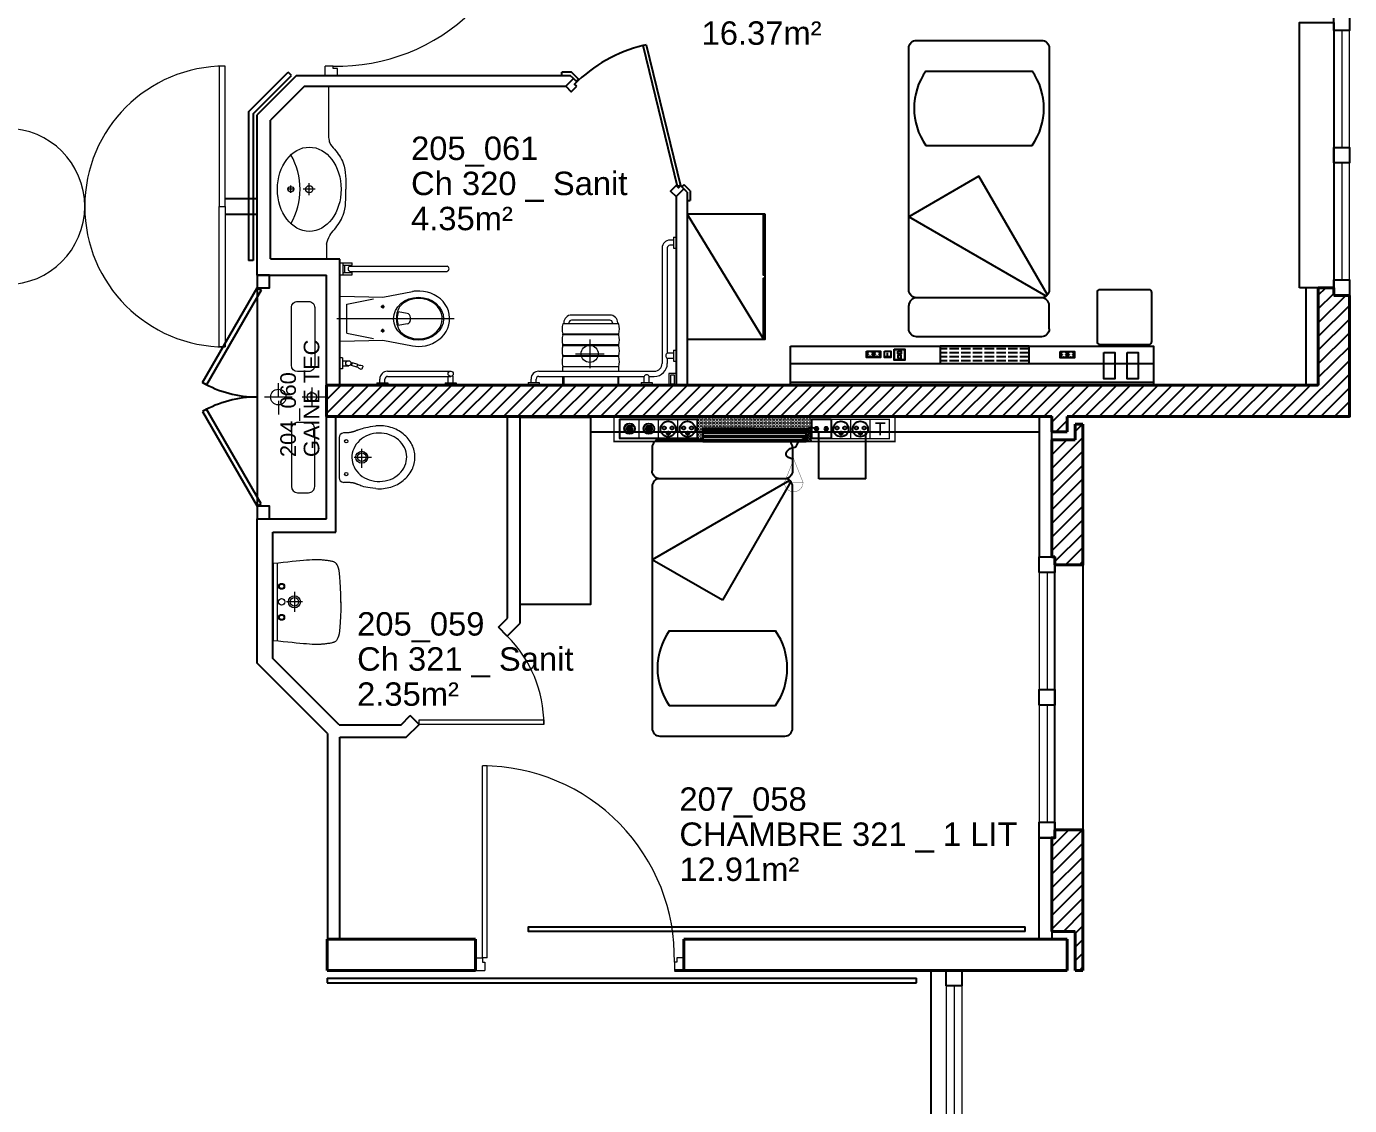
# Model space of a CAD drawing. Header units: metres. Extents: x 143.8 to 210.8, y 45.3 to 115.9.
# Drawn here: x 202.37 to 210.85, y 55.4 to 62.32 of the extents above; entities that cross this region are included whole.
import ezdxf

# ---------------------------------------------------------------- set-up
doc = ezdxf.new("R2010")
doc.units = ezdxf.units.M
doc.header["$LTSCALE"] = 0.6
doc.header["$MEASUREMENT"] = 0
doc.linetypes.add('CONTINU', pattern=[0])
doc.linetypes.add('HIDDEN2', pattern=[0.1875, 0.125, -0.0625])
doc.layers.get('0').update_dxf_attribs({"linetype": 'CONTINUOUS'})
for name, color, linetype in [('009 main courant', 181, 'CONTINUOUS'), ('010 Equipement CH', 7, 'CONTINUOUS'), ('400 Lits', 150, 'CONTINUOUS'), ('A_AGENC', 204, 'CONTINUOUS'), ('A_EQMP', 142, 'CONTINUOUS'), ('A_Etiqu_Gaine', 8, 'CONTINUOUS'), ('A_Etiqu_Gaine_code', 8, 'CONTINUOUS'), ('A_Etiqu_Local', 8, 'CONTINUOUS'), ('A_HACH_STRUC', 7, 'CONTINUOUS'), ('A_MUR_CLOIS', 8, 'CONTINU'), ('A_MURS_ALÈG', 7, 'CONTINU'), ('A_MURS_CLOI', 7, 'CONTINUOUS')]:
    doc.layers.add(name, color=color, linetype=linetype)
for name, color, linetype, lineweight in [('A_CHASS', 4, 'CONTINU', 0), ('A_MURS_STRU', 7, 'CONTINU', 40), ('A_PORT', 8, 'CONTINUOUS', 0), ('A_PORTE', 8, 'CONTINU', 0), ('A_SANI', 5, 'CONTINU', 0)]:
    doc.layers.add(name, color=color, linetype=linetype, lineweight=lineweight)
doc.styles.add('Attribut', font='arial.ttf')
pattern_1 = [(0, (-148.712983, -85.579135), (0.0046875, 0.009375), [0, -0.009375])]

# ---------------------------------------------------------------- blocks, each defined once
blk = doc.blocks.new('TIRETTE-LIT')
at = {"layer": 'A_EQMP'}
h = blk.add_hatch(color=256, dxfattribs=at)
h.paths.add_polyline_path([(9, 3.8, 1), (6, 3.8, 1)])
h.paths.add_polyline_path([(6, -3.7, 1), (9, -3.7, 1)])
for p, q in [((0, 7.5), (0, -7.5)), ((15, 7.5), (0, 7.5)), ((15, -7.5), (15, 7.5)), ((0, -7.5), (15, -7.5))]:
    blk.add_line(p, q, dxfattribs=at)
at = {"layer": 'A_EQMP', "const_width": 0.24}
for points in [[(31, 21.4), (49, 28.6)], [(31, 21.4), (49, 14.2)], [(49, 28.6), (49, 14.2)]]:
    blk.add_lwpolyline(points, dxfattribs=at)
for points in [[(49, 14.2, 1), (49, 28.6, 1)], [(49, 27.4, 1.477033), (49, 27.4)]]:
    blk.add_lwpolyline(points, format="xyb", dxfattribs=at)
at = {"layer": 'A_EQMP'}
for centre in [(7.5, 3.8), (7.5, -3.7)]:
    blk.add_circle(centre, 1.45, dxfattribs=at)
blk.add_spline([(31.1, 21.5), (27.5, 27.4), (22.7, 24.2), (21.1, 19.6), (16.8, 17.3), (12.7, 10.4), (6.8, 9.9), (7.2, 3.9)], degree=3, dxfattribs=at)
blk = doc.blocks.new('A$C01C47C35')
at = {"layer": 'A_EQMP', "linetype": 'HIDDEN2'}
for points in [[(0.1237, 0.4052, 1), (0.0853, 0.4052, 1)], [(0.2478, 0.4052, 1), (0.2095, 0.4052, 1)], [(0.3424, 0.3767, 1), (0.3629, 0.3767, 1)], [(0.4665, 0.3767, 1), (0.487, 0.3767, 1)], [(1.4493, 0.3767, 1), (1.4697, 0.3767, 1)], [(1.5734, 0.3767, 1), (1.5939, 0.3767, 1)]]:
    blk.add_hatch(color=256, dxfattribs=at).paths.add_polyline_path(points)
at = {"layer": 'A_EQMP', "linetype": 'Continuous'}
h = blk.add_hatch(dxfattribs=at)
h.set_pattern_fill('DOTS', color=256, scale=0.15, style=0)
h.set_pattern_definition(pattern_1)
edge = h.paths.add_edge_path()
edge.add_line((1.2716, 0.4664), (1.2726, 0.4664))
edge.add_line((1.2726, 0.4664), (1.2726, 0.4839))
edge.add_line((1.2726, 0.4839), (0.5387, 0.4839))
edge.add_line((0.5387, 0.4839), (0.5387, 0.3239))
edge.add_line((0.5387, 0.3239), (0.574, 0.3239))
edge.add_line((0.574, 0.3239), (0.574, 0.4066))
edge.add_line((0.574, 0.4066), (0.905, 0.4066))
edge.add_line((0.905, 0.4066), (1.236, 0.4066))
edge.add_line((1.236, 0.4066), (1.236, 0.3499))
edge.add_spline(control_points=[(1.236, 0.3499), (1.2411, 0.3527), (1.2564, 0.3661), (1.2412, 0.4135), (1.2624, 0.4158), (1.2716, 0.4145)], knot_values=[28.337457, 28.337457, 28.337457, 28.337457, 30.502349, 36.382785, 39.476515, 39.476515, 39.476515, 39.476515], degree=3, periodic=0)
edge.add_line((1.2716, 0.4145), (1.2716, 0.4664))
at = {"layer": 'A_EQMP'}
h = blk.add_hatch(dxfattribs=at)
h.set_pattern_fill('PLASTI', color=1, scale=0.16551, style=0)
h.set_pattern_definition([(360, (-8.3594, 6.80946), (1e-17, 0.04137741), []), (360, (-8.3594, 6.81463), (1e-17, 0.04137741), []), (360, (-8.3594, 6.819804), (1e-17, 0.04137741), []), (360, (-8.3594, 6.83532), (1e-17, 0.04137741), [])])
h.paths.add_polyline_path([(1.236, 0.3239), (1.236, 0.4066), (0.905, 0.4066), (0.574, 0.4066), (0.574, 0.3239)])
at = {"layer": 'A_EQMP', "linetype": 'Continuous'}
h = blk.add_hatch(dxfattribs=at)
h.set_pattern_fill('DOTS', color=256, scale=0.15, style=0)
h.set_pattern_definition(pattern_1)
edge = h.paths.add_edge_path()
edge.add_spline(control_points=[(1.2716, 0.4145), (1.2624, 0.4158), (1.2412, 0.4135), (1.2564, 0.3661), (1.2411, 0.3527), (1.236, 0.3499)], knot_values=[28.337457, 28.337457, 28.337457, 28.337457, 31.431187, 37.311623, 39.476515, 39.476515, 39.476515, 39.476515], degree=3, periodic=0)
edge.add_line((1.236, 0.3499), (1.236, 0.3239))
edge.add_line((1.236, 0.3239), (1.2739, 0.3239))
edge.add_line((1.2739, 0.3239), (1.2739, 0.3423))
edge.add_line((1.2739, 0.3423), (1.2722, 0.3423))
edge.add_line((1.2722, 0.3423), (1.2722, 0.3423))
edge.add_line((1.2722, 0.3423), (1.2716, 0.3423))
edge.add_line((1.2716, 0.3423), (1.2716, 0.4145))
at = {"layer": 'A_EQMP'}
for p, q in [((0.574, 0.4066), (0.574, 0.3239)), ((0.905, 0.4066), (0.574, 0.4066)), ((0.905, 0.4066), (1.236, 0.4066)), ((1.236, 0.3239), (1.236, 0.4066)), ((0.574, 0.3239), (1.236, 0.3239))]:
    blk.add_line(p, q, dxfattribs=at)
for points, const_width in [([(1.805, 0.3239), (1.805, 0.4839), (0.005, 0.4839), (0.005, 0.3239)], 0.01), ([(0.5378, 0.3423), (0.5378, 0.4664), (0.0412, 0.4664), (0.0412, 0.3423)], 0.00828), ([(1.7688, 0.3423), (1.7688, 0.4664), (1.2722, 0.4664), (1.2722, 0.3423)], 0.00828)]:
    blk.add_lwpolyline(points, close=True, dxfattribs=dict(at, const_width=const_width))
at = {"layer": 'A_EQMP', "linetype": 'Continuous'}
blk.add_lwpolyline([(0.0412, 0.4664), (0.5378, 0.4664), (0.5378, 0.3423), (0.0412, 0.3423)], close=True, dxfattribs=at)
at = {"layer": 'A_EQMP', "const_width": 0.00828}
for points in [[(0.1654, 0.4664), (0.1654, 0.3423)], [(0.2895, 0.4664), (0.2895, 0.3423)], [(0.2895, 0.4664), (0.2895, 0.3423)], [(0.4136, 0.4664), (0.4136, 0.3423)], [(1.3964, 0.4664), (1.3964, 0.3423)], [(1.5205, 0.4664), (1.5205, 0.3423)], [(1.6446, 0.4664), (1.6446, 0.3423)], [(1.7688, 0.4664), (1.7688, 0.3423)]]:
    blk.add_lwpolyline(points, dxfattribs=at)
at = {"layer": 'A_EQMP'}
for centre, radius in [((0.1045, 0.4058), 0.0338), ((0.1045, 0.4052), 0.0192), ((0.2286, 0.4058), 0.0338), ((0.2286, 0.4052), 0.0192), ((0.3517, 0.4036), 0.0493), ((0.4759, 0.4036), 0.0493), ((1.4586, 0.4036), 0.0493), ((1.5827, 0.4036), 0.0493)]:
    blk.add_circle(centre, radius, dxfattribs=at)
at = {"layer": 'A_EQMP', "linetype": 'HIDDEN2'}
for centre in [(0.3265, 0.41), (0.3526, 0.3767), (0.3769, 0.41), (0.4506, 0.41), (0.4768, 0.3767), (0.5011, 0.41), (1.4334, 0.41), (1.4595, 0.3767), (1.4838, 0.41), (1.5575, 0.41), (1.5836, 0.3767), (1.6079, 0.41)]:
    blk.add_circle(centre, 0.0102, dxfattribs=at)
at = {"layer": 'A_EQMP', "linetype": 'HIDDEN2', "xscale": -0.00827548159, "yscale": 0.00827548159, "zscale": 0.00827548159, "rotation": 90}
blk.add_blockref('TIRETTE-LIT', (1.3337, 0.4664), dxfattribs=at)
at = {"layer": 'A_EQMP', "linetype": 'HIDDEN2', "insert": (1.6759, 0.4453), "char_height": 0.082755, "width": 0.124132, "attachment_point": 1}
blk.add_mtext('\\fArial|b0|i0|c0|p34;T', dxfattribs=at)
blk = doc.blocks.new('A_Etiqu_Local')
at = {"style": 'Attribut', "flags": 1}
for tag, p in [('CODE_HOPITAL', (-0.4463, 1.632)), ('CODE_SITE', (-0.4463, 1.407)), ('CODE_BATIMENT', (-0.4463, 1.182)), ('CODE_SECTEUR', (-0.4463, 0.957)), ('CODE_ETAGE', (-0.4463, 0.732)), ('NOM_NORMALISE', (-0.4463, -0.843)), ('SECTEUR_ACTIVITE', (-0.4463, -1.068)), ('SOUS_SECTEUR_ACTIVITE', (-0.4463, -1.293)), ('VOLUME', (-0.4463, -1.518)), ('SERVICE', (-0.4463, -1.743)), ('CODE_UG', (-0.4463, -1.968)), ('CODE_UA', (-0.4463, -2.193)), ('CODE_POLE', (-0.4463, -2.418)), ('OCCUPANT_EXTERNE', (-0.4463, -2.643)), ('DISPONIBILITE', (-0.4463, -2.868)), ('ACCES_HANDICAPES', (-0.4463, -3.093)), ('NATURE_SOL', (-0.4463, -3.318)), ('RISQUE_LABORATOIRE', (-0.4463, -3.543)), ('AMIANTE', (-0.4463, -3.768))]:
    blk.add_attdef(tag, p, '', height=0.15, dxfattribs=at)
at = {"layer": 'A_Etiqu_Local', "style": 'Attribut'}
for tag, p in [('CODE_PIECE', (-0.4463, 0.282)), ('NOM_USAGE', (-0.4463, 0.057)), ('SURFACE', (-0.4463, -0.168))]:
    blk.add_attdef(tag, p, '', height=0.15, dxfattribs=at)
blk = doc.blocks.new('A_Etiqu_Gaine')
at = {"style": 'Attribut', "flags": 1}
for tag, p in [('CODE_HOPITAL', (-0.4323, 0.8651)), ('CODE_SITE', (-0.4323, 0.7151)), ('CODE_BATIMENT', (-0.4323, 0.5651)), ('CODE_SECTEUR', (-0.4323, 0.4151)), ('CODE_ETAGE', (-0.4323, 0.2651)), ('NOM_NORMALISE', (-0.4323, -0.3349)), ('SECTEUR_ACTIVITE', (-0.4323, -0.4849)), ('SOUS_SECTEUR_ACTIVITE', (-0.4323, -0.6349)), ('SURFACE', (-0.4323, -0.7849)), ('CODE_UG', (-0.4323, -0.9349)), ('CODE_POLE', (-0.4323, -1.0849)), ('AMIANTE', (-0.4323, -1.2349))]:
    blk.add_attdef(tag, p, '', height=0.1, dxfattribs=at)
at = {"layer": 'A_Etiqu_Gaine', "style": 'Attribut'}
blk.add_attdef('NOM_USAGE', (-0.4323, -0.1849), '', height=0.1, dxfattribs=at)
at = {"layer": 'A_Etiqu_Gaine_code', "style": 'Attribut'}
blk.add_attdef('CODE_PIECE', (-0.4323, -0.0349), '', height=0.1, dxfattribs=at)
blk = doc.blocks.new('BROCA2-G918')
at = {"layer": '400 Lits', "linetype": 'Continuous'}
for p, q in [((63.799885, 15.704544), (63.349888, 15.444733)), ((64.238998, 14.94397), (63.799885, 15.704544)), ((64.231033, 14.936005), (63.349888, 15.444733)), ((64.19989, 14.925117), (63.399891, 14.925117)), ((63.349888, 14.725121), (63.349888, 14.875114)), ((64.249893, 14.725121), (64.249893, 14.875114))]:
    blk.add_line(p, q, dxfattribs=at)
for points in [[(63.349888, 14.974846), (63.349888, 16.525116, -0.414214), (63.399891, 16.575116), (64.19989, 16.575119, -0.414214), (64.24989, 16.525116), (64.249893, 14.974846)], [(64.249893, 14.975121, -0.414213), (64.19989, 14.925121), (63.399891, 14.925117, -0.414214), (63.349891, 14.975121)], [(64.249893, 14.875114, 0.414213), (64.19989, 14.925114), (63.399891, 14.925117, 0.414214), (63.349891, 14.875114)], [(64.249893, 14.725121, -0.414213), (64.19989, 14.675121), (63.399891, 14.675117, -0.414214), (63.349891, 14.725121)]]:
    blk.add_lwpolyline(points, format="xyb", dxfattribs=at)
blk = doc.blocks.new('BROCA2-G921')
at = {"layer": '400 Lits', "linetype": 'Continuous'}
for p, q in [((63.459099, 16.378384), (64.140678, 16.378384)), ((63.459099, 15.901279), (64.140678, 15.901279))]:
    blk.add_line(p, q, dxfattribs=at)
for start, end in [(145.007771, 214.992539), (325.007913, 34.991933)]:
    blk.add_arc((63.799889, 16.139832), 0.415985, start, end, dxfattribs=at)
blk = doc.blocks.new('BROCA2-G1075')
at = {"layer": '400 Lits', "linetype": 'Continuous'}
for p, q in [((61.599888, 14.225132), (61.599888, 14.075138)), ((62.499889, 14.225132), (62.499889, 14.075138)), ((62.481033, 14.014248), (61.599888, 13.50552)), ((62.44989, 14.025135), (61.649887, 14.025135)), ((62.489002, 14.006283), (62.049889, 13.245708)), ((62.049889, 13.245708), (61.599888, 13.50552))]:
    blk.add_line(p, q, dxfattribs=at)
for points in [[(62.499889, 14.225132, 0.414214), (62.44989, 14.275132), (61.649887, 14.275135, 0.414214), (61.599887, 14.225132)], [(62.499889, 14.075138, -0.414213), (62.44989, 14.025138), (61.649887, 14.025135, -0.414214), (61.599887, 14.075138)], [(62.499889, 13.975132, 0.414214), (62.44989, 14.025132), (61.649887, 14.025135, 0.414214), (61.599887, 13.975132)], [(61.599888, 13.975407), (61.599888, 12.425137, 0.414214), (61.649887, 12.375137), (62.44989, 12.375134, 0.414213), (62.49989, 12.425137), (62.499889, 13.975407)]]:
    blk.add_lwpolyline(points, format="xyb", dxfattribs=at)
blk = doc.blocks.new('BROCA2-G1076')
at = {"layer": '400 Lits', "linetype": 'Continuous'}
for p, q in [((61.709099, 13.048973), (62.390678, 13.048973)), ((61.709099, 12.571869), (62.390678, 12.571869))]:
    blk.add_line(p, q, dxfattribs=at)
for start, end in [(145.007771, 214.992539), (325.007913, 34.991933)]:
    blk.add_arc((62.049889, 12.810421), 0.415985, start, end, dxfattribs=at)
blk = doc.blocks.new('A$C00414BBD')
at = {"layer": 'A_PORT', "color": 0}
for p, q in [((0, 1.31), (0.0599, 1.31)), ((0.0599, 1.2578), (0.0599, 1.31)), ((1.3334, 1.31), (1.2736, 1.31)), ((1.2736, 1.2578), (1.2736, 1.31)), ((0, 1.23), (0.0439, 1.23)), ((0.0439, 1.2578), (0.0599, 1.2578)), ((0.0439, 1.23), (0.0439, 1.2578)), ((1.2596, 1.23), (1.2896, 1.23)), ((1.2596, 1.23), (1.2596, 0)), ((1.2896, 1.2578), (1.2736, 1.2578)), ((1.2896, 1.23), (1.2896, 1.2578)), ((1.3334, 1.23), (1.2896, 1.23)), ((1.2896, 1.23), (1.2896, 0)), ((1.2596, 0), (1.2896, 0))]:
    blk.add_line(p, q, dxfattribs=at)
blk.add_arc((1.2896, 1.23), 1.23, 178.70574, 270, dxfattribs=at)

msp = doc.modelspace()

# ---------------------------------------------------------------- hatches: boundary and pattern name
at = {"layer": 'A_EQMP', "linetype": 'Continuous'}
h = msp.add_hatch(dxfattribs=at)
h.set_pattern_fill('ACAD_ISO02W100', color=8, scale=0.005, style=0)
h.set_pattern_definition([(360, (205.136093, 60.605956), (-3e-18, -0.025), [0.06, -0.015])])
h.paths.add_polyline_path([(208.7956, 60.1618), (208.2256, 60.1618), (208.2256, 60.2718), (208.7956, 60.2718)])
at = {"layer": 'A_HACH_STRUC'}
h = msp.add_hatch(dxfattribs=at)
h.set_pattern_fill('ANSI31', color=8, scale=0.5, angle=359.76959, style=0)
h.set_pattern_definition([(44.769587, (-13.464866, 9e-13), (-0.044016092, 0.044371541), [])])
h.paths.add_polyline_path([(210.6491, 60.0213), (204.2941, 60.0213), (204.2941, 59.8213), (208.9409, 59.8213), (208.9409, 59.7217), (209.0409, 59.7217), (209.0409, 59.8213), (210.8491, 59.8213), (210.8491, 60.5962), (210.7491, 60.5962), (210.7491, 60.6461), (210.6491, 60.6461), (210.6491, 60.0216)])
h = msp.add_hatch(dxfattribs=at)
h.set_pattern_fill('ANSI31', color=8, scale=0.5, angle=359.76959, style=0)
h.set_pattern_definition([(44.7696, (208.940946, 58.8713), (-0.044016, 0.0443715), [])])
h.paths.add_polyline_path([(209.1409, 59.4785), (209.1409, 59.7717), (209.0909, 59.7717), (209.0909, 59.6717), (208.9409, 59.6717), (208.9409, 58.9213), (208.961, 58.9213), (208.961, 58.8713), (209.1409, 58.8713)])
h = msp.add_hatch(dxfattribs=at)
h.set_pattern_fill('ANSI31', color=8, scale=0.5, angle=359.76959, style=0)
h.set_pattern_definition([(44.7696, (208.940946, 56.27093), (-0.044016, 0.0443715), [])])
h.paths.add_polyline_path([(209.1409, 57.1713), (208.961, 57.1713), (208.961, 57.1213), (208.9409, 57.1213), (208.9409, 56.5209), (209.0909, 56.5209), (209.0909, 56.2709), (209.1409, 56.2709)])

# ---------------------------------------------------------------- linework, layer by layer
at = {"layer": '009 main courant', "color": 8, "linetype": 'Continuous'}
for p, q in [((203.7948, 61.7737), (204.0488, 62.0277)), ((203.8248, 61.7613), (204.07, 62.0064)), ((204.07, 62.0064), (204.0488, 62.0277)), ((203.7948, 61.7737), (203.7948, 60.821)), ((203.8248, 61.7613), (203.8248, 60.8211)), ((203.8248, 60.8211), (203.7948, 60.821)), ((208.771, 56.5209), (208.771, 56.5509)), ((204.2995, 56.2209), (204.2995, 56.1909)), ((204.2995, 56.2209), (208.0755, 56.2209)), ((208.0755, 56.1909), (208.0755, 56.2209)), ((204.2995, 56.1909), (208.0755, 56.1909))]:
    msp.add_line(p, q, dxfattribs=at)
msp.add_lwpolyline([(208.771, 56.5209), (205.5886, 56.5209), (205.5886, 56.5509), (208.771, 56.5509)], dxfattribs=at)
at = {"layer": 'A_AGENC', "color": 8, "linetype": 'Continuous'}
for p, q in [((206.3422, 62.2039), (206.3227, 62.1992)), ((206.5436, 61.2963), (206.3227, 62.1993)), ((206.3422, 62.2039), (206.5631, 61.3011)), ((206.5631, 61.3011), (206.5436, 61.2963)), ((203.8495, 60.7259), (203.8495, 59.1659)), ((203.4995, 60.0397), (203.8495, 60.6459)), ((203.8755, 60.6309), (203.5255, 60.0247)), ((203.8495, 60.6459), (203.8755, 60.6309)), ((203.5255, 60.0247), (203.4995, 60.0397)), ((203.5255, 59.8671), (203.4995, 59.8521)), ((203.4995, 59.8521), (203.8495, 59.2459)), ((203.8755, 59.2609), (203.5255, 59.8671)), ((203.8495, 59.2459), (203.8755, 59.2609))]:
    msp.add_line(p, q, dxfattribs=at)
for points in [[(205.8984, 61.9375), (205.8842, 61.9516), (205.8984, 61.9658), (205.8772, 61.987), (205.8277, 61.9375), (205.863, 61.9021), (205.8984, 61.9375)], [(206.5843, 61.2799), (206.5631, 61.3011), (206.5489, 61.2869), (206.5348, 61.3011), (206.4994, 61.2657), (206.5348, 61.2304), (206.5843, 61.2799)], [(203.8495, 60.6459), (203.9295, 60.6459), (203.9295, 60.7259), (203.8495, 60.7259)], [(203.8495, 59.1659), (203.9295, 59.1659), (203.9295, 59.2459), (203.8495, 59.2459)]]:
    msp.add_lwpolyline(points, dxfattribs=at)
for centre, radius, start, end in [((206.5489, 61.2869), 0.94, 103.92465, 135), ((203.8495, 60.6459), 0.7, 239.99998, 269.99997), ((203.8495, 59.2459), 0.7, 89.99999, 119.99999)]:
    msp.add_arc(centre, radius, start, end, dxfattribs=at)
at = {"layer": 'A_CHASS', "color": 8, "linetype": 'Continuous'}
for p, q in [((210.7491, 62.2962), (210.7491, 60.6962)), ((210.7991, 62.2962), (210.7991, 61.5462)), ((210.8491, 60.6962), (210.8491, 62.2962)), ((210.7991, 61.4462), (210.7991, 60.6962)), ((208.861, 58.8213), (208.8609, 57.2213)), ((208.9109, 58.8213), (208.9109, 58.0713)), ((208.9109, 57.9713), (208.9109, 57.2213)), ((208.2655, 56.1709), (208.2655, 56.2709)), ((208.2655, 56.1709), (208.2655, 54.6709)), ((208.3155, 56.1709), (208.3155, 54.7709)), ((208.3655, 56.1709), (208.3655, 54.7709))]:
    msp.add_line(p, q, dxfattribs=at)
at = {"layer": 'A_CHASS', "color": 8}
msp.add_line((208.961, 58.8213), (208.961, 57.2213), dxfattribs=at)
at = {"layer": 'A_EQMP', "color": 8, "linetype": 'Continuous'}
for p, q in [((206.6051, 61.1178), (207.0951, 60.3178)), ((207.7993, 60.2002), (207.7993, 60.2402)), ((207.8733, 60.2051), (207.9067, 60.2051)), ((209.0411, 60.1968), (209.0411, 60.2368)), ((207.2667, 60.1618), (209.5923, 60.1618)), ((207.2667, 60.0417), (209.5923, 60.0417)), ((208.861, 59.7213), (205.9849, 59.7213)), ((207.4494, 59.4212), (207.4494, 59.7213)), ((207.7494, 59.4212), (207.7494, 59.7213)), ((207.7494, 59.4212), (207.4494, 59.4212))]:
    msp.add_line(p, q, dxfattribs=at)
for points in [[(207.1051, 61.1178), (206.6051, 61.1178), (206.6051, 60.3178), (207.1051, 60.3178)], [(207.2667, 60.2713), (209.5923, 60.2713), (209.5923, 60.0213), (207.2667, 60.0213)], [(207.7543, 60.2402), (207.8443, 60.2402), (207.8443, 60.2002), (207.7543, 60.2002)], [(207.8695, 60.2394), (207.9095, 60.2394), (207.9095, 60.1994), (207.8695, 60.1994)], [(207.9306, 60.2518), (208.0006, 60.2518), (208.0006, 60.1818), (207.9306, 60.1818)], [(207.9326, 60.2498), (207.9986, 60.2498), (207.9986, 60.1838), (207.9326, 60.1838)], [(207.9543, 60.2396), (207.977, 60.2396), (207.977, 60.2223), (207.9543, 60.2223)], [(207.9543, 60.194), (207.977, 60.194), (207.977, 60.2113), (207.9543, 60.2113)], [(208.9961, 60.2368), (209.0861, 60.2368), (209.0861, 60.1968), (208.9961, 60.1968)], [(209.2751, 60.2318), (209.3451, 60.2318), (209.3451, 60.0618), (209.2751, 60.0618)], [(209.4251, 60.2318), (209.4951, 60.2318), (209.4951, 60.0618), (209.4251, 60.0618)], [(205.5349, 59.8159), (205.9849, 59.8159), (205.9849, 58.6159), (205.5349, 58.6159)]]:
    msp.add_lwpolyline(points, close=True, dxfattribs=at)
for points in [[(207.1051, 60.7278), (207.0951, 60.7278), (207.0951, 61.1178)], [(207.0951, 60.3178), (207.0951, 60.7078), (207.1051, 60.7078)], [(207.8893, 60.2051), (207.8893, 60.2299)], [(208.7956, 60.1618), (208.7956, 60.2718), (208.2256, 60.2718), (208.2256, 60.1618)]]:
    msp.add_lwpolyline(points, dxfattribs=at)
msp.add_lwpolyline([(209.2491, 60.2836), (209.5639, 60.2836, 0.414214), (209.5815, 60.3012), (209.5815, 60.6159, 0.414214), (209.5639, 60.6336), (209.2491, 60.6336, 0.414214), (209.2315, 60.6159), (209.2315, 60.3012, 0.414214)], format="xyb", close=True, dxfattribs=at)
for centre, radius in [((207.7768, 60.2202), 0.02), ((207.7651, 60.2202), 0.000725), ((207.7766, 60.2067), 0.000725), ((207.7902, 60.2202), 0.000725), ((207.8218, 60.2202), 0.02), ((207.8101, 60.2202), 0.000725), ((207.8216, 60.2067), 0.000725), ((207.8352, 60.2202), 0.000725), ((209.0186, 60.2168), 0.02), ((209.0068, 60.2168), 0.000725), ((209.0183, 60.2033), 0.000725), ((209.032, 60.2168), 0.000725), ((209.0636, 60.2168), 0.02), ((209.0518, 60.2168), 0.000725), ((209.0633, 60.2033), 0.000725), ((209.077, 60.2168), 0.000725)]:
    msp.add_circle(centre, radius, dxfattribs=at)
at = {"layer": 'A_MUR_CLOIS', "color": 8, "linetype": 'Continuous'}
for p, q in [((204.1018, 62.0075), (203.8495, 61.7552)), ((204.1018, 62.0075), (205.856, 62.0075)), ((205.8643, 62.0275), (205.8025, 62.0275)), ((205.8025, 62.0075), (205.8025, 62.0275)), ((205.8769, 61.9867), (205.856, 62.0075)), ((205.908, 61.9838), (205.8643, 62.0275)), ((205.908, 61.9838), (205.8939, 61.9696)), ((204.1532, 61.9375), (203.9364, 61.7207)), ((204.1532, 61.9375), (205.827, 61.9375)), ((203.8495, 60.7259), (203.8495, 61.7552)), ((203.9364, 60.8315), (203.9364, 61.7207)), ((206.5709, 61.2926), (206.585, 61.3068)), ((206.6248, 61.267), (206.585, 61.3068)), ((206.5348, 61.2304), (206.5348, 60.0213)), ((206.6048, 61.2587), (206.584, 61.2796)), ((206.6048, 61.2587), (206.6048, 60.0213)), ((206.6048, 61.2052), (206.6248, 61.2052)), ((206.6248, 61.267), (206.6248, 61.2052)), ((203.9364, 60.8315), (204.3795, 60.8315)), ((203.8495, 60.7259), (204.2941, 60.7259)), ((204.2941, 59.1659), (204.2941, 60.7259)), ((204.3545, 59.0805), (204.3545, 59.8213)), ((205.4549, 58.5287), (205.4549, 59.8213)), ((205.5349, 58.4955), (205.5349, 59.8213)), ((203.8498, 58.2391), (203.8495, 59.1659)), ((203.8495, 59.1659), (204.2941, 59.1659)), ((203.9495, 59.0805), (204.3545, 59.0805)), ((203.9498, 58.2709), (203.9495, 59.0805)), ((205.3962, 58.47), (205.4549, 58.5287)), ((205.4528, 58.4134), (205.5349, 58.4955)), ((205.4528, 58.4134), (205.3962, 58.47)), ((204.2998, 57.7891), (203.8498, 58.2391)), ((204.3752, 57.8455), (203.9498, 58.2709)), ((204.7718, 57.8455), (204.8305, 57.9043)), ((204.8871, 57.8477), (204.8305, 57.9043)), ((204.3752, 57.8455), (204.7718, 57.8455)), ((204.8049, 57.7655), (204.8871, 57.8477)), ((204.3795, 57.7655), (204.8049, 57.7655))]:
    msp.add_line(p, q, dxfattribs=at)
at = {"layer": 'A_MUR_CLOIS', "color": 8}
for p, q in [((204.2998, 57.7891), (204.2998, 56.4709)), ((204.3795, 56.4709), (204.3795, 57.7655))]:
    msp.add_line(p, q, dxfattribs=at)
at = {"layer": 'A_MUR_CLOIS', "color": 8, "linetype": 'Continuous'}
for points in [[(210.7491, 62.2962), (210.7491, 62.3962), (210.8491, 62.3962), (210.8491, 62.2962)], [(210.7491, 61.4462), (210.7491, 61.5462), (210.8491, 61.5462), (210.8491, 61.4462)], [(210.5691, 60.6461), (210.5691, 60.0216), (210.6491, 60.0216), (210.6491, 60.6461)], [(210.7491, 60.5962), (210.7491, 60.6962), (210.8491, 60.6962), (210.8491, 60.5962)], [(208.861, 59.8213), (208.861, 58.9213), (208.9409, 58.9213), (208.9409, 59.8213)], [(208.861, 58.8213), (208.861, 58.9213), (208.961, 58.9213), (208.961, 58.8213)], [(208.861, 57.9713), (208.861, 58.0713), (208.961, 58.0713), (208.961, 57.9713)], [(208.8609, 57.1213), (208.8609, 57.2213), (208.961, 57.2213), (208.961, 57.1213)], [(208.861, 56.4709), (208.861, 57.1213), (208.9409, 57.1213), (208.9409, 56.4709)], [(208.2655, 56.1709), (208.2655, 56.2709), (208.3655, 56.2709), (208.3655, 56.1709)]]:
    msp.add_lwpolyline(points, close=True, dxfattribs=at)
msp.add_lwpolyline([(206.5348, 60.021), (204.3795, 60.0213), (204.3795, 60.8304)], dxfattribs=at)
at = {"layer": 'A_MURS_ALÈG', "color": 8, "ltscale": 200}
msp.add_line((208.1655, 56.2709), (208.1655, 54.7709), dxfattribs=at)
for points in [[(210.5291, 60.6462), (210.5291, 62.3462), (210.7491, 62.3462), (210.7491, 60.6462)], [(208.961, 57.1713), (208.961, 58.8713), (209.1409, 58.8713), (209.1409, 57.1713)]]:
    msp.add_lwpolyline(points, close=True, dxfattribs=at)
at = {"layer": 'A_MURS_CLOI', "color": 8}
for p, q in [((203.8499, 61.2161), (203.6453, 61.216)), ((203.8499, 61.1161), (203.6453, 61.1161))]:
    msp.add_line(p, q, dxfattribs=at)
at = {"layer": 'A_MURS_STRU', "color": 8}
for p, q in [((210.6491, 60.0216), (210.6491, 60.6461)), ((210.6491, 60.6461), (210.7491, 60.6461)), ((210.7491, 60.6461), (210.7491, 60.5962)), ((210.7491, 60.5962), (210.8491, 60.5962)), ((204.2941, 60.0213), (204.2941, 59.8213)), ((208.9409, 59.8213), (208.9409, 59.7217)), ((208.9409, 58.9213), (208.9409, 59.6717)), ((208.961, 58.9213), (208.9409, 58.9213)), ((208.961, 58.8713), (208.961, 58.9213)), ((205.2495, 56.2709), (205.2495, 56.4709)), ((206.583, 56.2709), (206.583, 56.4709))]:
    msp.add_line(p, q, dxfattribs=at)
at = {"layer": 'A_MURS_STRU', "color": 8, "linetype": 'Continuous'}
for p, q in [((209.0409, 59.7217), (209.0409, 59.8213)), ((209.0909, 59.7717), (209.1409, 59.7717)), ((209.0909, 59.6717), (209.0909, 59.7717)), ((209.0409, 59.7217), (208.9409, 59.7217)), ((209.0909, 59.6717), (208.9409, 59.6717)), ((204.2995, 56.4709), (204.2995, 56.2709)), ((205.2495, 56.4709), (204.2995, 56.4709)), ((209.0409, 56.4709), (206.583, 56.4709)), ((209.0909, 56.5209), (208.9409, 56.5209)), ((209.0409, 56.2709), (209.0409, 56.4709)), ((209.0909, 56.5209), (209.0909, 56.2709)), ((204.2995, 56.2709), (205.2495, 56.2709)), ((206.5231, 56.2709), (209.0409, 56.2709)), ((209.0909, 56.2709), (209.1409, 56.2709))]:
    msp.add_line(p, q, dxfattribs=at)
for points in [[(210.8491, 60.5962), (210.8491, 59.8213), (209.0409, 59.8213)], [(204.2941, 60.0213), (210.6491, 60.0213)], [(208.9409, 59.8213), (204.2941, 59.8213)], [(209.1409, 59.7717), (209.1409, 58.8713), (208.961, 58.8713)], [(209.1409, 56.2709), (209.1409, 57.1713), (208.961, 57.1713)]]:
    msp.add_lwpolyline(points, dxfattribs=at)
at = {"layer": 'A_MURS_STRU', "color": 8}
msp.add_lwpolyline([(208.961, 57.1713), (208.961, 57.1213), (208.9409, 57.1213), (208.9409, 56.5209)], dxfattribs=at)
at = {"layer": 'A_PORT', "color": 8}
for p, q in [((203.6453, 62.0673), (203.6067, 62.0673)), ((203.6067, 62.0673), (203.6067, 61.1673)), ((203.6453, 61.1673), (203.6453, 62.0673)), ((203.6067, 61.1673), (203.6453, 61.1673)), ((203.6067, 60.2673), (203.6067, 61.1673)), ((203.6067, 61.1673), (203.6453, 61.1673)), ((203.6453, 61.1673), (203.6453, 60.2673)), ((203.6453, 60.2673), (203.6067, 60.2673)), ((205.2495, 56.3509), (205.2495, 56.2709)), ((206.583, 56.3509), (206.583, 56.2709))]:
    msp.add_line(p, q, dxfattribs=at)
for centre, radius, start, end in [((203.6453, 61.1673), 0.9, 90, 179.99999), ((202.2453, 61.1673), 0.5, 0.00001, 90), ((202.2453, 61.1673), 0.5, 270, 359.99999), ((203.6453, 61.1673), 0.9, 180.00001, 270)]:
    msp.add_arc(centre, radius, start, end, dxfattribs=at)
at = {"layer": 'A_PORTE', "color": 8, "linetype": 'Continuous'}
for p, q in [((204.3379, 62.0674), (204.2857, 62.0674)), ((204.2857, 62.0075), (204.2857, 62.0674)), ((204.3379, 62.0514), (204.3379, 62.0674)), ((204.286, 62.0075), (204.3657, 62.0075)), ((204.3657, 62.0514), (204.3379, 62.0514)), ((204.3657, 62.0075), (204.3657, 62.0514))]:
    msp.add_line(p, q, dxfattribs=at)
msp.add_lwpolyline([(204.8871, 57.8777), (205.6871, 57.8777), (205.6871, 57.8477), (204.8871, 57.8477)], close=True, dxfattribs=at)
at = {"layer": 'A_PORTE', "color": 8}
msp.add_arc((204.3657, 63.297), 1.23, 268.70574, 0, dxfattribs=at)
at = {"layer": 'A_PORTE', "color": 8, "linetype": 'Continuous'}
msp.add_arc((204.8871, 57.8477), 0.8, 0.00002, 45.00004, dxfattribs=at)
at = {"layer": 'A_SANI', "color": 8, "linetype": 'Continuous'}
for p, q in [((204.308, 61.9375), (204.308, 61.6087)), ((204.0657, 61.2537), (204.0657, 61.3015)), ((204.184, 61.2393), (204.184, 61.3158)), ((204.0896, 61.2776), (204.0418, 61.2776)), ((204.2222, 61.2776), (204.1457, 61.2776)), ((206.518, 60.9515), (206.4948, 60.9515)), ((206.518, 60.9703), (206.5348, 60.9703)), ((206.518, 60.9703), (206.518, 60.8996)), ((204.2948, 60.9247), (204.2948, 60.8315)), ((206.4448, 60.9015), (206.4448, 60.1613)), ((206.4778, 60.9015), (206.4778, 60.2268)), ((206.518, 60.9185), (206.4948, 60.9185)), ((206.518, 60.8996), (206.5348, 60.8996)), ((204.3795, 60.8069), (204.459, 60.8069)), ((204.4006, 60.7289), (204.4006, 60.8069)), ((204.4006, 60.7911), (204.459, 60.7911)), ((204.4116, 60.7448), (204.4116, 60.7911)), ((204.4439, 60.7844), (205.0675, 60.7844)), ((204.4515, 60.7844), (204.4515, 60.7911)), ((204.459, 60.7911), (204.459, 60.8069)), ((204.3795, 60.7289), (204.459, 60.7289)), ((204.4006, 60.7448), (204.459, 60.7448)), ((204.4439, 60.7514), (205.0675, 60.7514)), ((204.4515, 60.7448), (204.4515, 60.7514)), ((204.459, 60.7289), (204.459, 60.7448)), ((204.6542, 60.5855), (204.8447, 60.622)), ((204.3842, 60.593), (204.6542, 60.5855)), ((204.4249, 60.5412), (204.5948, 60.5754)), ((204.4249, 60.3549), (204.4249, 60.5412)), ((204.6542, 60.5375), (204.6542, 60.5135)), ((205.112, 60.448), (204.3598, 60.448)), ((204.6422, 60.5255), (204.6662, 60.5255)), ((204.8116, 60.4812), (204.7535, 60.4909)), ((204.8325, 60.4396), (204.8325, 60.4565)), ((206.1099, 60.4713), (205.8649, 60.4713)), ((204.6422, 60.3705), (204.6662, 60.3705)), ((204.6542, 60.3585), (204.6542, 60.3825)), ((204.8116, 60.4149), (204.7533, 60.4052)), ((206.1667, 60.4146), (205.8081, 60.4146)), ((205.8149, 60.4213), (205.8149, 60.4146)), ((205.8479, 60.4213), (205.8479, 60.4146)), ((206.1099, 60.4383), (205.8649, 60.4383)), ((206.1269, 60.4213), (206.1269, 60.4146)), ((206.1599, 60.4213), (206.1599, 60.4146)), ((204.3842, 60.303), (204.6542, 60.3105)), ((204.4249, 60.3549), (204.5948, 60.3207)), ((204.6542, 60.3105), (204.8447, 60.2741)), ((206.1667, 60.3496), (205.8081, 60.3496)), ((205.8081, 60.3446), (205.8081, 60.3496)), ((206.1667, 60.3446), (205.8081, 60.3446)), ((206.1667, 60.2796), (205.8081, 60.2796)), ((205.8081, 60.2746), (205.8081, 60.2796)), ((206.1667, 60.2746), (205.8081, 60.2746)), ((205.9809, 60.3152), (205.9809, 60.1306)), ((206.1667, 60.3446), (206.1667, 60.3496)), ((206.1667, 60.2746), (206.1667, 60.2796)), ((204.3963, 60.1977), (204.3795, 60.1977)), ((204.3795, 60.127), (204.3795, 60.1977)), ((204.3963, 60.1977), (204.3963, 60.127)), ((206.1667, 60.2096), (205.8081, 60.2096)), ((205.8081, 60.2046), (205.8081, 60.2096)), ((206.1667, 60.2046), (205.8081, 60.2046)), ((205.8887, 60.2229), (206.0732, 60.2229)), ((206.1667, 60.2046), (206.1667, 60.2096)), ((206.518, 60.2268), (206.4778, 60.2268)), ((206.4778, 60.1938), (206.4778, 60.1613)), ((206.518, 60.1938), (206.4778, 60.1938)), ((206.518, 60.2456), (206.518, 60.1749)), ((206.518, 60.2456), (206.5348, 60.2456)), ((206.5348, 60.2456), (206.5348, 60.1749)), ((204.3963, 60.127), (204.3795, 60.127)), ((204.3963, 60.1788), (204.4344, 60.1788)), ((204.3963, 60.1458), (204.4365, 60.1458)), ((204.4559, 60.1485), (204.4468, 60.1514)), ((204.4606, 60.1634), (204.4503, 60.1667)), ((204.4555, 60.1473), (204.461, 60.1645)), ((204.4895, 60.1364), (204.4555, 60.1473)), ((204.495, 60.1536), (204.461, 60.1645)), ((204.4895, 60.1364), (204.495, 60.1536)), ((204.4977, 60.1351), (204.4899, 60.1376)), ((204.5025, 60.15), (204.4946, 60.1525)), ((204.6855, 60.1112), (205.0901, 60.1112)), ((205.6546, 60.1113), (206.3948, 60.1113)), ((206.1667, 60.1396), (205.8081, 60.1396)), ((205.8081, 60.1113), (205.8081, 60.1396)), ((206.1667, 60.1113), (206.1667, 60.1396)), ((206.518, 60.1749), (206.5348, 60.1749)), ((203.9858, 59.9458), (203.9858, 60.0337)), ((204.6167, 60.0379), (204.6167, 60.0212)), ((204.6167, 60.0379), (204.6874, 60.0379)), ((204.6355, 60.0379), (204.6355, 60.0612)), ((204.6685, 60.0379), (204.6685, 60.0612)), ((204.6855, 60.0782), (205.0901, 60.0782)), ((204.6874, 60.0379), (204.6874, 60.0212)), ((205.0548, 60.0379), (205.1255, 60.0379)), ((205.0548, 60.0379), (205.0548, 60.0212)), ((205.0548, 60.0212), (205.1255, 60.0212)), ((205.0736, 60.0379), (205.0736, 60.0782)), ((205.1066, 60.0379), (205.1066, 60.0782)), ((205.1255, 60.0379), (205.1255, 60.0212)), ((205.5857, 60.038), (205.6564, 60.038)), ((205.5857, 60.038), (205.5857, 60.0213)), ((205.6046, 60.038), (205.6046, 60.0613)), ((205.6376, 60.038), (205.6376, 60.0613)), ((205.6546, 60.0783), (206.3293, 60.0783)), ((205.6564, 60.038), (205.6564, 60.0213)), ((205.8081, 60.0213), (205.8081, 60.0783)), ((205.8149, 60.0783), (205.8149, 60.0213)), ((206.1599, 60.0783), (206.1599, 60.0213)), ((206.1667, 60.0213), (206.1667, 60.0783)), ((206.3104, 60.038), (206.3104, 60.0213)), ((206.3104, 60.038), (206.3811, 60.038)), ((206.3104, 60.0213), (206.3811, 60.0213)), ((206.3293, 60.038), (206.3293, 60.0783)), ((206.3623, 60.038), (206.3623, 60.0783)), ((206.3623, 60.0783), (206.3948, 60.0783)), ((206.3811, 60.038), (206.3811, 60.0213)), ((206.5348, 60.0963), (206.4879, 60.0963)), ((206.4879, 60.0963), (206.4879, 60.0213)), ((206.4879, 60.0213), (206.5348, 60.0213)), ((206.5248, 60.0863), (206.4979, 60.0863)), ((206.4979, 60.0863), (206.4979, 60.0313)), ((206.4979, 60.0313), (206.5248, 60.0313)), ((206.5248, 60.0313), (206.5248, 60.0863)), ((206.5348, 60.0213), (206.5348, 60.0963)), ((204.0736, 59.9458), (203.8979, 59.9458)), ((204.2861, 59.9458), (204.138, 59.9458)), ((204.1995, 60.0073), (204.1995, 59.8843)), ((203.9858, 59.9208), (203.9858, 59.8329)), ((204.3745, 59.6858), (204.3745, 59.4286)), ((204.4065, 59.7159), (204.4033, 59.7158)), ((204.5202, 59.4913), (204.5202, 59.6134)), ((204.4714, 59.5597), (204.5837, 59.5597)), ((204.4065, 59.3985), (204.4033, 59.3987)), ((203.9549, 58.3836), (203.9549, 58.8789)), ((203.9798, 58.3836), (203.9798, 58.8789)), ((204.0885, 58.6964), (204.0885, 58.57)), ((204.1395, 58.6332), (204.0374, 58.6332))]:
    msp.add_line(p, q, dxfattribs=at)
for points in [[(204.1091, 60.5592), (204.1791, 60.5592, -0.414214), (204.2191, 60.5192), (204.2191, 60.1492, -0.414214), (204.1791, 60.1092), (204.1091, 60.1092, -0.414213), (204.0691, 60.1492), (204.0691, 60.5192, -0.414214)], [(204.1091, 59.3324), (204.1791, 59.3324, 0.414214), (204.2191, 59.3724), (204.2191, 59.7424, 0.414214), (204.1791, 59.7824), (204.1091, 59.7824, 0.414214), (204.0691, 59.7424), (204.0691, 59.3724, 0.414213)]]:
    msp.add_lwpolyline(points, format="xyb", close=True, dxfattribs=at)
for points in [[(204.6106, 59.7599), (204.5912, 59.7569), (204.574, 59.754), (204.5588, 59.7512), (204.5455, 59.7484), (204.5339, 59.7456), (204.5237, 59.743), (204.5149, 59.7405), (204.5073, 59.7381), (204.5008, 59.7359), (204.495, 59.7338), (204.495, 59.7338), (204.4924, 59.7329), (204.49, 59.732), (204.4876, 59.7311), (204.4854, 59.7303), (204.4833, 59.7294), (204.4812, 59.7287), (204.4791, 59.7279), (204.4771, 59.7272), (204.475, 59.7264), (204.4729, 59.7257), (204.4729, 59.7257), (204.4708, 59.7249), (204.4686, 59.7242), (204.4664, 59.7235), (204.4642, 59.7228), (204.4619, 59.7221), (204.4596, 59.7215), (204.4573, 59.7208), (204.455, 59.7202), (204.4528, 59.7197), (204.4505, 59.7192), (204.4505, 59.7192), (204.4461, 59.7183), (204.4418, 59.7176), (204.4375, 59.717), (204.4332, 59.7166), (204.4289, 59.7163), (204.4246, 59.7161), (204.4203, 59.716), (204.4158, 59.7159), (204.4112, 59.7159), (204.4065, 59.7159)], [(204.6106, 59.3595), (204.5912, 59.3612), (204.574, 59.3633), (204.5588, 59.3657), (204.5455, 59.3684), (204.5339, 59.3712), (204.5237, 59.3741), (204.5149, 59.377), (204.5073, 59.3799), (204.5008, 59.3825), (204.495, 59.385), (204.495, 59.385), (204.4924, 59.3861), (204.49, 59.3871), (204.4876, 59.388), (204.4854, 59.3889), (204.4833, 59.3897), (204.4812, 59.3905), (204.4791, 59.3912), (204.4771, 59.3919), (204.475, 59.3925), (204.4729, 59.393), (204.4729, 59.393), (204.4708, 59.3936), (204.4686, 59.3941), (204.4664, 59.3945), (204.4642, 59.395), (204.4619, 59.3954), (204.4596, 59.3957), (204.4573, 59.3961), (204.455, 59.3964), (204.4528, 59.3966), (204.4505, 59.3969), (204.4505, 59.3969), (204.4461, 59.3973), (204.4418, 59.3977), (204.4375, 59.398), (204.4332, 59.3982), (204.4289, 59.3983), (204.4246, 59.3984), (204.4203, 59.3985), (204.4158, 59.3985), (204.4112, 59.3985), (204.4065, 59.3985)], [(204.3866, 58.6293), (204.3859, 58.6807), (204.3846, 58.7243), (204.3829, 58.7607), (204.3806, 58.7907), (204.378, 58.815), (204.3749, 58.8343), (204.3714, 58.8494), (204.3676, 58.8609), (204.3634, 58.8696), (204.3588, 58.8762), (204.3588, 58.8762), (204.3564, 58.8789), (204.3539, 58.8814), (204.3513, 58.8835), (204.3484, 58.8854), (204.3454, 58.8871), (204.342, 58.8886), (204.3383, 58.8899), (204.3343, 58.8911), (204.3299, 58.8923), (204.325, 58.8933), (204.325, 58.8933), (204.3197, 58.8944), (204.314, 58.8954), (204.3079, 58.8963), (204.3016, 58.8972), (204.2952, 58.8981), (204.2886, 58.8989), (204.2821, 58.8997), (204.2755, 58.9004), (204.2692, 58.901), (204.263, 58.9015), (204.263, 58.9015), (204.2571, 58.902), (204.2513, 58.9024), (204.2457, 58.9027), (204.2402, 58.9029), (204.2345, 58.903), (204.2287, 58.903), (204.2226, 58.903), (204.2163, 58.9028), (204.2095, 58.9025), (204.2021, 58.9021), (204.2021, 58.9021), (204.1858, 58.9011), (204.1672, 58.8996), (204.1465, 58.8978), (204.1239, 58.8957), (204.0995, 58.8933), (204.0733, 58.8907), (204.0457, 58.888), (204.0166, 58.885), (203.9863, 58.882), (203.9549, 58.8789)], [(204.3866, 58.6332), (204.3859, 58.5818), (204.3846, 58.5382), (204.3829, 58.5018), (204.3806, 58.4718), (204.378, 58.4475), (204.3749, 58.4282), (204.3714, 58.4131), (204.3676, 58.4016), (204.3634, 58.3929), (204.3588, 58.3863), (204.3588, 58.3863), (204.3564, 58.3836), (204.3539, 58.3811), (204.3513, 58.379), (204.3484, 58.3771), (204.3454, 58.3754), (204.342, 58.3739), (204.3383, 58.3726), (204.3343, 58.3714), (204.3299, 58.3702), (204.325, 58.3692), (204.325, 58.3692), (204.3197, 58.3681), (204.314, 58.3671), (204.3079, 58.3662), (204.3016, 58.3653), (204.2952, 58.3644), (204.2886, 58.3636), (204.2821, 58.3628), (204.2755, 58.3621), (204.2692, 58.3615), (204.263, 58.361), (204.263, 58.361), (204.2571, 58.3605), (204.2513, 58.3601), (204.2457, 58.3598), (204.2402, 58.3596), (204.2345, 58.3595), (204.2287, 58.3595), (204.2226, 58.3595), (204.2163, 58.3597), (204.2095, 58.36), (204.2021, 58.3604), (204.2021, 58.3604), (204.1858, 58.3614), (204.1672, 58.3629), (204.1465, 58.3647), (204.1239, 58.3668), (204.0995, 58.3692), (204.0733, 58.3718), (204.0457, 58.3745), (204.0166, 58.3775), (203.9863, 58.3805), (203.9549, 58.3836)]]:
    msp.add_lwpolyline(points, dxfattribs=at)
for points in [[(204.7941, 59.6215, 0.102556), (204.7546, 59.672, 0.093461), (204.6978, 59.7042, 0.177132), (204.5614, 59.7014, 0.093461), (204.506, 59.6669, 0.102556), (204.4686, 59.6147, 0.222887), (204.471, 59.4979, 0.102556), (204.5105, 59.4473, 0.093461), (204.5673, 59.4151, 0.177234), (204.7037, 59.4179, 0.093461), (204.7591, 59.4525, 0.102556), (204.7965, 59.5046, 0.222732), (204.7941, 59.6214)], [(204.6113, 59.3586, 0.092603), (204.7062, 59.3687, 0.097518), (204.7864, 59.4111, 0.107322), (204.8422, 59.4805, 0.116228), (204.8611, 59.5607, 0.11669), (204.8421, 59.6408, 0.108258), (204.7864, 59.7096, 0.098236), (204.7063, 59.7512, 0.092772), (204.6113, 59.7606, 0.094013)]]:
    msp.add_lwpolyline(points, format="xyb", dxfattribs=at)
for centre, radius in [((204.0657, 61.2776), 0.0175), ((204.184, 61.2776), 0.023), ((204.6542, 60.5255), 0.008), ((204.6542, 60.3705), 0.008), ((205.9809, 60.2229), 0.055), ((204.4344, 60.1623), 0.0165), ((205.0901, 60.0947), 0.0165), ((203.9858, 59.9458), 0.05), ((204.1995, 59.9458), 0.03), ((204.4206, 59.6622), 0.0105), ((204.5202, 59.5597), 0.0383), ((204.5202, 59.5597), 0.0276), ((204.4206, 59.4522), 0.0105), ((204.007, 58.7327), 0.0189), ((204.007, 58.7327), 0.0144), ((204.0885, 58.6332), 0.0387), ((204.007, 58.6332), 0.0204), ((204.0885, 58.6332), 0.0274), ((204.007, 58.5337), 0.0189), ((204.007, 58.5337), 0.0144)]:
    msp.add_circle(centre, radius, dxfattribs=at)
for centre, radius, start, end in [((203.6774, 61.2776), 0.4476, 330.42755, 29.57245), ((206.4948, 60.9015), 0.05, 90, 180), ((206.4948, 60.9015), 0.017, 90, 180), ((204.4505, 60.7679), 0.0178, 111.92878, 248.07122), ((205.0622, 60.7679), 0.0173, 287.79386, 72.20614), ((204.8027, 60.4947), 0.05, 136.30834, 154.72327), ((204.9023, 60.4477), 0.1602, 154.72327, 205.2614), ((204.9078, 60.4477), 0.1602, 164.35123, 195.38551), ((204.8075, 60.4565), 0.025, 360, 80.48257), ((205.8649, 60.4213), 0.05, 90, 180), ((206.1099, 60.4213), 0.05, 0, 90), ((204.8027, 60.4006), 0.05, 205.2614, 224.08403), ((204.8075, 60.4396), 0.025, 279.51743, 360), ((205.9205, 60.3821), 0.1169, 163.86503, 196.13497), ((205.8649, 60.4213), 0.017, 90, 180), ((206.1099, 60.4213), 0.017, 0, 90), ((206.0544, 60.3821), 0.1169, 343.86503, 16.13497), ((205.9205, 60.3121), 0.1169, 163.86503, 196.13497), ((205.9205, 60.2421), 0.1169, 163.86503, 196.13497), ((206.0544, 60.3121), 0.1169, 343.86503, 16.13497), ((206.0544, 60.2421), 0.1169, 343.86503, 16.13497), ((205.9205, 60.1721), 0.1169, 163.86503, 196.13497), ((206.0544, 60.1721), 0.1169, 343.86503, 16.13497), ((206.487, 60.2103), 0.0189, 119.13506, 240.86494), ((204.6855, 60.0612), 0.05, 90, 180), ((205.6546, 60.0613), 0.05, 90, 180), ((206.3948, 60.1613), 0.083, 270, 0), ((206.3948, 60.1613), 0.05, 270, 0), ((204.6855, 60.0612), 0.017, 90, 180), ((205.0901, 60.069), 0.0189, 29.13506, 50.11187), ((205.6546, 60.0613), 0.017, 90, 180), ((206.3458, 60.0691), 0.0189, 29.13506, 150.86494), ((204.4045, 59.6858), 0.03, 92.18352, 180), ((204.4045, 59.4286), 0.03, 180, 267.81648)]:
    msp.add_arc(centre, radius, start, end, dxfattribs=at)
msp.add_ellipse((204.184, 61.2776), major_axis=(0, -0.27), ratio=0.755556, dxfattribs=at)
msp.add_ellipse((204.8842, 60.448), major_axis=(0.16, 0), ratio=0.859387, start_param=3.141593, end_param=9.424778, dxfattribs=at)
for points in [[(204.308, 61.6087), (204.315, 61.5745), (204.345, 61.5345), (204.4006, 61.4447), (204.418, 61.2776)], [(204.2948, 60.9262), (204.315, 60.9807), (204.345, 61.0206), (204.4006, 61.1105), (204.418, 61.2776)], [(204.4977, 60.1351), (204.5064, 60.1281), (204.5215, 60.126), (204.5258, 60.1343)], [(204.5025, 60.15), (204.5136, 60.1506), (204.5271, 60.1435), (204.5257, 60.1342)]]:
    msp.add_spline(points, degree=3, dxfattribs=at)
for points, knots in [([(204.8447, 60.2741), (204.8712, 60.2695), (204.9005, 60.2693), (204.9917, 60.2877), (205.0482, 60.3296), (205.0954, 60.4432), (205.0825, 60.5118), (204.9995, 60.6048), (204.933, 60.6295), (204.8605, 60.6244), (204.8525, 60.6234), (204.8447, 60.622)], [1.357319, 1.357319, 1.357319, 1.357319, 1.801245, 1.801245, 2.798426, 2.798426, 3.795608, 3.795608, 4.792789, 4.792789, 4.916836, 4.916836, 4.916836, 4.916836]), ([(204.7667, 60.3658), (204.801, 60.3305), (204.859, 60.3122), (204.9668, 60.3296), (205.0135, 60.3657), (205.0455, 60.4546), (205.0308, 60.506), (204.9532, 60.5726), (204.8916, 60.5857), (204.8103, 60.564), (204.7852, 60.5488), (204.7665, 60.5293)], [0.692162, 0.692162, 0.692162, 0.692162, 1.75636, 1.75636, 2.841981, 2.841981, 3.927602, 3.927602, 5.013223, 5.013223, 5.598138, 5.598138, 5.598138, 5.598138])]:
    msp.add_open_spline(points, degree=3, knots=knots, dxfattribs=at)

# ---------------------------------------------------------------- block references
at = {"layer": '010 Equipement CH', "color": 8, "linetype": 'Continuous'}
msp.add_blockref('A$C01C47C35', (206.1316, 59.3374), dxfattribs=at)
at = {"layer": '400 Lits', "color": 8}
for name, p in [('BROCA2-G918', (144.6751, 45.657)), ('BROCA2-G921', (144.6751, 45.657)), ('BROCA2-G1075', (144.7807, 45.3974)), ('BROCA2-G1076', (144.7807, 45.3974))]:
    msp.add_blockref(name, p, dxfattribs=at)
at = {"layer": 'A_Etiqu_Gaine', "color": 8}
ref = msp.add_blockref('A_Etiqu_Gaine', (204.0634, 59.9935), dxfattribs=dict(at, rotation=90))
ref.add_attrib('CODE_PIECE', '204_060', (204.0983, 59.5611), dxfattribs={"layer": 'A_Etiqu_Gaine_code', "height": 0.1, "rotation": 90, "style": 'Attribut'})
ref.add_attrib('NOM_USAGE', 'GAINE TEC', (204.2483, 59.5611), dxfattribs={"height": 0.1, "rotation": 90, "style": 'Attribut'})
at = {"layer": 'A_Etiqu_Local', "color": 8}
ref = msp.add_blockref('A_Etiqu_Local', (207.1441, 62.3717), dxfattribs=at)
ref.add_attrib('CODE_PIECE', '208_062', (206.6978, 62.6537), dxfattribs={"height": 0.15, "style": 'Attribut'})
ref.add_attrib('NOM_USAGE', 'CHAMBRE 320 _ 1 LIT', (206.6978, 62.4287), dxfattribs={"height": 0.15, "style": 'Attribut'})
ref.add_attrib('SURFACE', '16.37m²', (206.6978, 62.2037), dxfattribs={"height": 0.15, "style": 'Attribut'})
ref = msp.add_blockref('A_Etiqu_Local', (205.2825, 61.1831), dxfattribs=at)
ref.add_attrib('CODE_PIECE', '205_061', (204.8362, 61.4651), dxfattribs={"height": 0.15, "style": 'Attribut'})
ref.add_attrib('NOM_USAGE', 'Ch 320 _ Sanit', (204.8362, 61.2401), dxfattribs={"height": 0.15, "style": 'Attribut'})
ref.add_attrib('SURFACE', '4.35m²', (204.8362, 61.0151), dxfattribs={"height": 0.15, "style": 'Attribut'})
ref = msp.add_blockref('A_Etiqu_Local', (204.9369, 58.1348), dxfattribs=at)
ref.add_attrib('CODE_PIECE', '205_059', (204.4905, 58.4168), dxfattribs={"height": 0.15, "style": 'Attribut'})
ref.add_attrib('NOM_USAGE', 'Ch 321 _ Sanit', (204.4905, 58.1918), dxfattribs={"height": 0.15, "style": 'Attribut'})
ref.add_attrib('SURFACE', '2.35m²', (204.4905, 57.9668), dxfattribs={"height": 0.15, "style": 'Attribut'})
ref = msp.add_blockref('A_Etiqu_Local', (207.0018, 57.012), dxfattribs=at)
ref.add_attrib('CODE_PIECE', '207_058', (206.5554, 57.2939), dxfattribs={"height": 0.15, "style": 'Attribut'})
ref.add_attrib('NOM_USAGE', 'CHAMBRE 321 _ 1 LIT', (206.5554, 57.0689), dxfattribs={"height": 0.15, "style": 'Attribut'})
ref.add_attrib('SURFACE', '12.91m²', (206.5554, 56.8439), dxfattribs={"height": 0.15, "style": 'Attribut'})
at = {"layer": 'A_PORT', "color": 8, "rotation": 180}
msp.add_blockref('A$C00414BBD', (206.583, 57.5809), dxfattribs=at)

doc.saveas('drawing.dxf')
